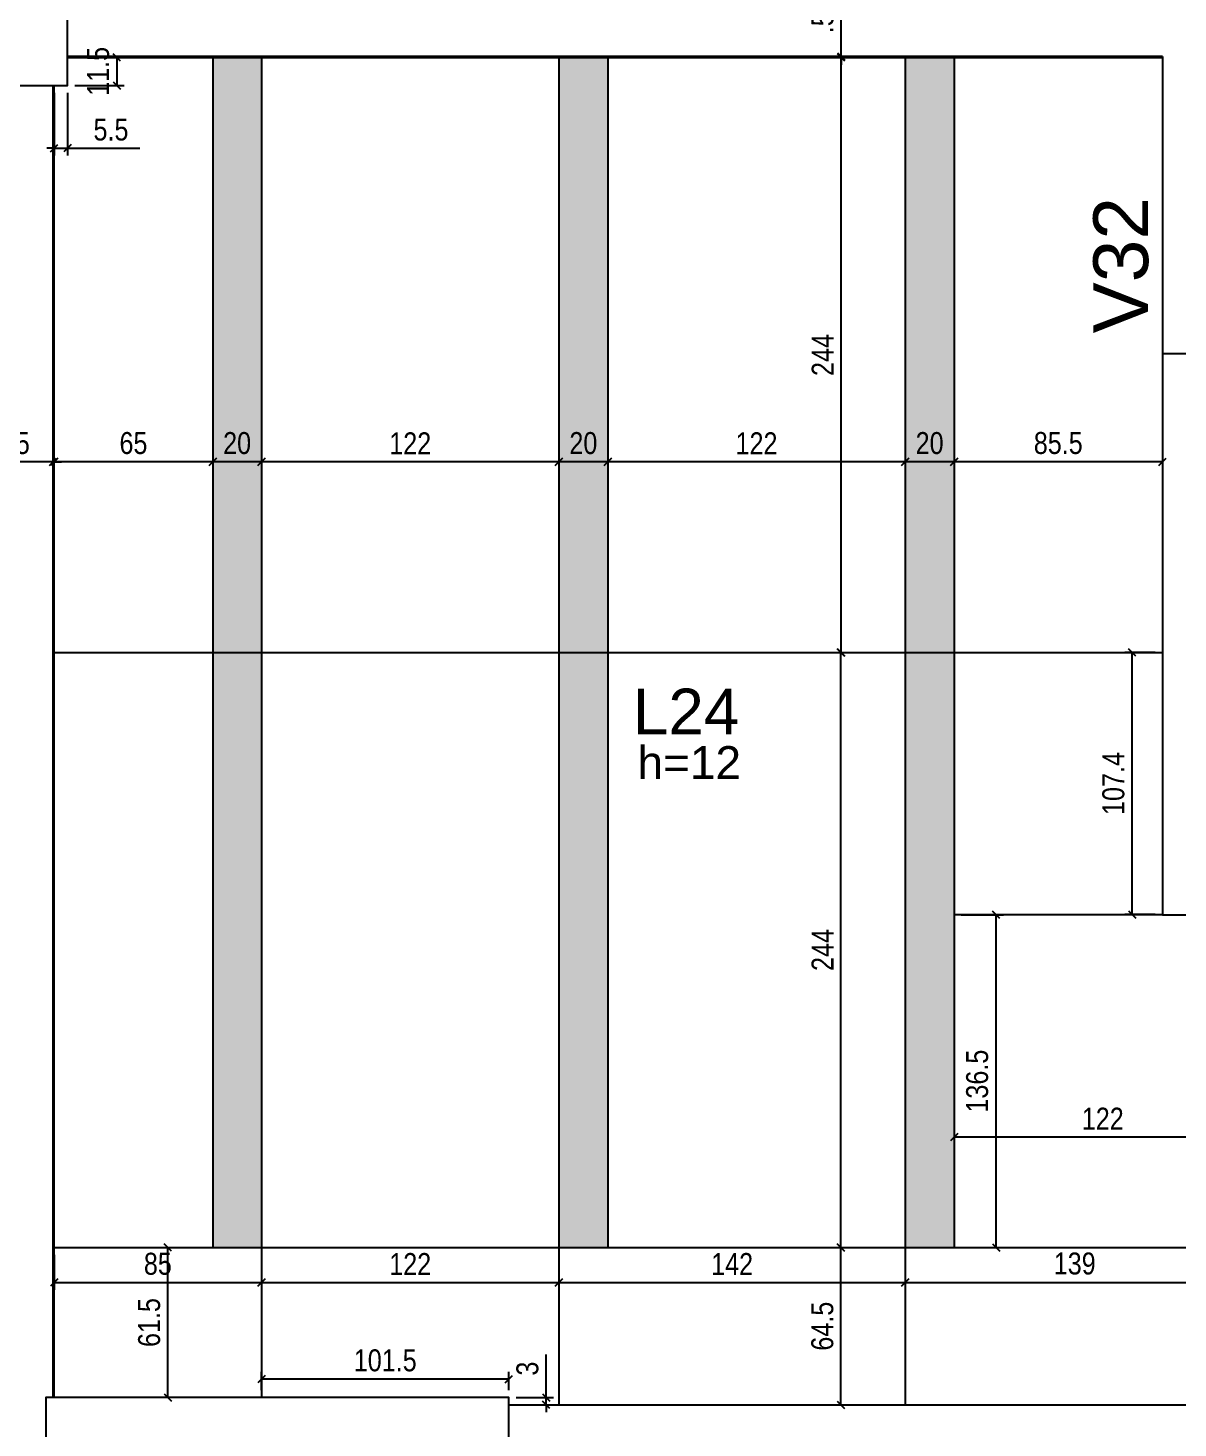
# Model space of a CAD drawing. Header units: millimetres. Extents: x 2716 to 9044, y 218 to 3839.
# Drawn here: x 4003 to 4475, y 2037 to 2612 of the extents above; entities that cross this region are included whole.
import ezdxf

# ---------------------------------------------------------------- set-up
doc = ezdxf.new("R2010")
doc.units = ezdxf.units.MM
for name, color, linetype in [('1', 3, 'Continuous'), ('216', 3, 'Continuous'), ('222', 6, 'Continuous'), ('226', 4, 'Continuous'), ('233', 6, 'Continuous'), ('COTA', 2, 'Continuous'), ('Painéis', 200, 'Continuous')]:
    doc.layers.add(name, color=color, linetype=linetype)
doc.layers.add('Hachura', color=251, linetype='Continuous', lineweight=9)
doc.styles.add('COTA TECNICA-50', font='techl___.ttf', dxfattribs={"height": 9})
doc.styles.get("Standard").update_dxf_attribs({"font": 'arial.ttf'})
doc.dimstyles.new('COTA PAINEL-50', dxfattribs={"dimtxt": 9, "dimasz": 3, "dimexe": 3, "dimexo": 3, "dimgap": 3, "dimtad": 1, "dimdec": 1, "dimzin": 12, "dimdsep": 46, "dimtxsty": 'COTA TECNICA-50', "dimblk1": 'OBLIQUE', "dimblk2": 'OBLIQUE', "dimsah": 1, "dimcen": 0.9, "dimclrd": 4, "dimclre": 4, "dimclrt": 240, "dimadec": 1, "dimazin": 3, "dimtfac": 1, "dimtdec": 1, "dimtmove": 0, "dimatfit": 3, "dimfxl": 1, "dimtolj": 1, "dimtzin": 12, "dimarcsym": 0})

# ---------------------------------------------------------------- blocks, each defined once
blk = doc.blocks.new('_Oblique')
at = {"color": 0, "linetype": 'ByBlock', "lineweight": -2}
blk.add_line((-0.5, -0.5), (0.5, 0.5), dxfattribs=at)
blk = doc.blocks.new('*D151')
at = {"layer": 'COTA', "color": 4, "lineweight": -2, "transparency": 16777216}
for p, q in [((4013.78, 2584.94), (4013.78, 2559.28)), ((4019.28, 2585.04), (4019.28, 2559.28)), ((4013.78, 2562.28), (4010.78, 2562.28)), ((4013.78, 2562.28), (4019.28, 2562.28)), ((4019.28, 2562.28), (4048.85, 2562.28))]:
    blk.add_line(p, q, dxfattribs=at)
at = {"layer": 'Defpoints', "color": 0, "transparency": 16777216}
for p in [(4013.78, 2587.94), (4019.28, 2588.04), (4019.28, 2562.28)]:
    blk.add_point(p, dxfattribs=at)
at = {"layer": 'COTA', "color": 4, "lineweight": -2, "transparency": 16777216, "xscale": 3, "yscale": 3, "zscale": 3}
blk.add_blockref('_Oblique', (4013.78, 2562.28), dxfattribs=at)
at = {"layer": 'COTA', "color": 4, "lineweight": -2, "transparency": 16777216, "xscale": 3, "yscale": 3, "zscale": 3, "rotation": 180}
blk.add_blockref('_Oblique', (4019.28, 2562.28), dxfattribs=at)
at = {"layer": 'COTA', "color": 240, "transparency": 16777216, "insert": (4037.06, 2569.88), "char_height": 9, "attachment_point": 5, "style": 'COTA TECNICA-50'}
blk.add_mtext('\\A1;5.5', dxfattribs=at)
blk = doc.blocks.new('*D31')
at = {"layer": 'COTA', "color": 4, "lineweight": -2, "transparency": 16777216}
for p, q in [((4022.28, 2599.54), (4042.4, 2599.54)), ((4039.4, 2599.54), (4039.4, 2588.04)), ((4022.28, 2588.04), (4042.4, 2588.04))]:
    blk.add_line(p, q, dxfattribs=at)
at = {"layer": 'Defpoints', "color": 0, "transparency": 16777216}
for p in [(4019.28, 2599.54), (4019.28, 2588.04), (4039.4, 2588.04)]:
    blk.add_point(p, dxfattribs=at)
at = {"layer": 'COTA', "color": 4, "lineweight": -2, "transparency": 16777216, "xscale": 3, "yscale": 3, "zscale": 3}
for p, rotation in [((4039.4, 2599.54), 90), ((4039.4, 2588.04), 270)]:
    blk.add_blockref('_Oblique', p, dxfattribs=dict(at, rotation=rotation))
at = {"layer": 'COTA', "color": 240, "transparency": 16777216, "insert": (4031.8, 2593.79), "char_height": 9, "attachment_point": 5, "rotation": 90, "style": 'COTA TECNICA-50'}
blk.add_mtext('\\A1;11.5', dxfattribs=at)
blk = doc.blocks.new('*D153')
at = {"layer": 'COTA', "color": 4, "lineweight": -2, "transparency": 16777216}
for p, q in [((4465.28, 2355.44), (4452.78, 2355.44)), ((4455.78, 2248.04), (4455.78, 2355.44)), ((4465.28, 2248.04), (4452.78, 2248.04))]:
    blk.add_line(p, q, dxfattribs=at)
at = {"layer": 'Defpoints', "color": 0, "transparency": 16777216}
for p in [(4455.78, 2355.44), (4468.28, 2355.44), (4468.28, 2248.04)]:
    blk.add_point(p, dxfattribs=at)
at = {"layer": 'COTA', "color": 4, "lineweight": -2, "transparency": 16777216, "xscale": 3, "yscale": 3, "zscale": 3}
for p, rotation in [((4455.78, 2355.44), 90), ((4455.78, 2248.04), 270)]:
    blk.add_blockref('_Oblique', p, dxfattribs=dict(at, rotation=rotation))
at = {"layer": 'COTA', "color": 240, "transparency": 16777216, "insert": (4448.18, 2301.74), "char_height": 9, "attachment_point": 5, "rotation": 90, "style": 'COTA TECNICA-50'}
blk.add_mtext('\\A1;107.4', dxfattribs=at)
blk = doc.blocks.new('*D154')
at = {"layer": 'COTA', "color": 4, "lineweight": -2, "transparency": 16777216}
for p, q in [((4215.57, 2049.94), (4215.57, 2067.64)), ((4203.28, 2049.94), (4218.57, 2049.94)), ((4215.57, 2046.94), (4215.57, 2049.94)), ((4203.28, 2046.94), (4218.57, 2046.94)), ((4215.57, 2046.94), (4215.57, 2043.94))]:
    blk.add_line(p, q, dxfattribs=at)
at = {"layer": 'Defpoints', "color": 0, "transparency": 16777216}
for p in [(4200.28, 2049.94), (4215.57, 2049.94), (4200.28, 2046.94)]:
    blk.add_point(p, dxfattribs=at)
at = {"layer": 'COTA', "color": 4, "lineweight": -2, "transparency": 16777216, "xscale": 3, "yscale": 3, "zscale": 3}
for p, rotation in [((4215.57, 2049.94), 270), ((4215.57, 2046.94), 90)]:
    blk.add_blockref('_Oblique', p, dxfattribs=dict(at, rotation=rotation))
at = {"layer": 'COTA', "color": 240, "transparency": 16777216, "insert": (4207.87, 2061.79), "char_height": 9, "attachment_point": 5, "rotation": 90, "style": 'COTA TECNICA-50'}
blk.add_mtext('\\A1;3', dxfattribs=at)
blk = doc.blocks.new('*D155')
at = {"layer": 'COTA', "color": 4, "lineweight": -2, "transparency": 16777216}
for p, q in [((4098.78, 2052.94), (4098.78, 2060.53)), ((4200.28, 2057.53), (4098.78, 2057.53)), ((4200.28, 2052.94), (4200.28, 2060.53))]:
    blk.add_line(p, q, dxfattribs=at)
at = {"layer": 'Defpoints', "color": 0, "transparency": 16777216}
for p in [(4098.78, 2057.53), (4098.78, 2049.94), (4200.28, 2049.94)]:
    blk.add_point(p, dxfattribs=at)
at = {"layer": 'COTA', "color": 4, "lineweight": -2, "transparency": 16777216, "xscale": 3, "yscale": 3, "zscale": 3, "rotation": 180}
blk.add_blockref('_Oblique', (4098.78, 2057.53), dxfattribs=at)
at = {"layer": 'COTA', "color": 4, "lineweight": -2, "transparency": 16777216, "xscale": 3, "yscale": 3, "zscale": 3}
blk.add_blockref('_Oblique', (4200.28, 2057.53), dxfattribs=at)
at = {"layer": 'COTA', "color": 240, "transparency": 16777216, "insert": (4149.53, 2065.13), "char_height": 9, "attachment_point": 5, "style": 'COTA TECNICA-50'}
blk.add_mtext('\\A1;101.5', dxfattribs=at)
blk = doc.blocks.new('*D33')
at = {"layer": 'COTA', "color": 4, "lineweight": -2, "transparency": 16777216}
blk.add_line((4468.28, 2433.71), (4382.78, 2433.71), dxfattribs=at)
at = {"layer": 'Defpoints', "color": 0, "transparency": 16777216}
for p in [(4382.78, 2433.71), (4382.78, 2433.71), (4468.28, 2433.71)]:
    blk.add_point(p, dxfattribs=at)
at = {"layer": 'COTA', "color": 4, "lineweight": -2, "transparency": 16777216, "xscale": 3, "yscale": 3, "zscale": 3, "rotation": 180}
blk.add_blockref('_Oblique', (4382.78, 2433.71), dxfattribs=at)
at = {"layer": 'COTA', "color": 4, "lineweight": -2, "transparency": 16777216, "xscale": 3, "yscale": 3, "zscale": 3}
blk.add_blockref('_Oblique', (4468.28, 2433.71), dxfattribs=at)
at = {"layer": 'COTA', "color": 240, "transparency": 16777216, "insert": (4425.53, 2441.33), "char_height": 9, "attachment_point": 5, "style": 'COTA TECNICA-50'}
blk.add_mtext('\\A1;85.5', dxfattribs=at)
blk = doc.blocks.new('*D34')
at = {"layer": 'COTA', "color": 4, "lineweight": -2, "transparency": 16777216}
blk.add_line((4382.78, 2433.71), (4362.78, 2433.71), dxfattribs=at)
at = {"layer": 'Defpoints', "color": 0, "transparency": 16777216}
for p in [(4362.78, 2433.71), (4362.78, 2433.71), (4382.78, 2433.71)]:
    blk.add_point(p, dxfattribs=at)
at = {"layer": 'COTA', "color": 4, "lineweight": -2, "transparency": 16777216, "xscale": 3, "yscale": 3, "zscale": 3, "rotation": 180}
blk.add_blockref('_Oblique', (4362.78, 2433.71), dxfattribs=at)
at = {"layer": 'COTA', "color": 4, "lineweight": -2, "transparency": 16777216, "xscale": 3, "yscale": 3, "zscale": 3}
blk.add_blockref('_Oblique', (4382.78, 2433.71), dxfattribs=at)
at = {"layer": 'COTA', "color": 240, "transparency": 16777216, "insert": (4372.78, 2441.3), "char_height": 9, "attachment_point": 5, "style": 'COTA TECNICA-50'}
blk.add_mtext('\\A1;20', dxfattribs=at)
blk = doc.blocks.new('*D35')
at = {"layer": 'COTA', "color": 4, "lineweight": -2, "transparency": 16777216}
blk.add_line((4362.78, 2433.71), (4240.78, 2433.71), dxfattribs=at)
at = {"layer": 'Defpoints', "color": 0, "transparency": 16777216}
for p in [(4240.78, 2433.71), (4240.78, 2433.71), (4362.78, 2433.71)]:
    blk.add_point(p, dxfattribs=at)
at = {"layer": 'COTA', "color": 4, "lineweight": -2, "transparency": 16777216, "xscale": 3, "yscale": 3, "zscale": 3, "rotation": 180}
blk.add_blockref('_Oblique', (4240.78, 2433.71), dxfattribs=at)
at = {"layer": 'COTA', "color": 4, "lineweight": -2, "transparency": 16777216, "xscale": 3, "yscale": 3, "zscale": 3}
blk.add_blockref('_Oblique', (4362.78, 2433.71), dxfattribs=at)
at = {"layer": 'COTA', "color": 240, "transparency": 16777216, "insert": (4301.78, 2441.26), "char_height": 9, "attachment_point": 5, "style": 'COTA TECNICA-50'}
blk.add_mtext('\\A1;122', dxfattribs=at)
blk = doc.blocks.new('*D36')
at = {"layer": 'COTA', "color": 4, "lineweight": -2, "transparency": 16777216}
blk.add_line((4240.78, 2433.71), (4220.78, 2433.71), dxfattribs=at)
at = {"layer": 'Defpoints', "color": 0, "transparency": 16777216}
for p in [(4220.78, 2433.71), (4220.78, 2433.71), (4240.78, 2433.71)]:
    blk.add_point(p, dxfattribs=at)
at = {"layer": 'COTA', "color": 4, "lineweight": -2, "transparency": 16777216, "xscale": 3, "yscale": 3, "zscale": 3, "rotation": 180}
blk.add_blockref('_Oblique', (4220.78, 2433.71), dxfattribs=at)
at = {"layer": 'COTA', "color": 4, "lineweight": -2, "transparency": 16777216, "xscale": 3, "yscale": 3, "zscale": 3}
blk.add_blockref('_Oblique', (4240.78, 2433.71), dxfattribs=at)
at = {"layer": 'COTA', "color": 240, "transparency": 16777216, "insert": (4230.78, 2441.3), "char_height": 9, "attachment_point": 5, "style": 'COTA TECNICA-50'}
blk.add_mtext('\\A1;20', dxfattribs=at)
blk = doc.blocks.new('*D37')
at = {"layer": 'COTA', "color": 4, "lineweight": -2, "transparency": 16777216}
blk.add_line((4220.78, 2433.71), (4098.78, 2433.71), dxfattribs=at)
at = {"layer": 'Defpoints', "color": 0, "transparency": 16777216}
for p in [(4098.78, 2433.71), (4098.78, 2433.71), (4220.78, 2433.71)]:
    blk.add_point(p, dxfattribs=at)
at = {"layer": 'COTA', "color": 4, "lineweight": -2, "transparency": 16777216, "xscale": 3, "yscale": 3, "zscale": 3, "rotation": 180}
blk.add_blockref('_Oblique', (4098.78, 2433.71), dxfattribs=at)
at = {"layer": 'COTA', "color": 4, "lineweight": -2, "transparency": 16777216, "xscale": 3, "yscale": 3, "zscale": 3}
blk.add_blockref('_Oblique', (4220.78, 2433.71), dxfattribs=at)
at = {"layer": 'COTA', "color": 240, "transparency": 16777216, "insert": (4159.78, 2441.26), "char_height": 9, "attachment_point": 5, "style": 'COTA TECNICA-50'}
blk.add_mtext('\\A1;122', dxfattribs=at)
blk = doc.blocks.new('*D38')
at = {"layer": 'COTA', "color": 4, "lineweight": -2, "transparency": 16777216}
blk.add_line((4098.78, 2433.71), (4078.78, 2433.71), dxfattribs=at)
at = {"layer": 'Defpoints', "color": 0, "transparency": 16777216}
for p in [(4078.78, 2433.71), (4078.78, 2433.71), (4098.78, 2433.71)]:
    blk.add_point(p, dxfattribs=at)
at = {"layer": 'COTA', "color": 4, "lineweight": -2, "transparency": 16777216, "xscale": 3, "yscale": 3, "zscale": 3, "rotation": 180}
blk.add_blockref('_Oblique', (4078.78, 2433.71), dxfattribs=at)
at = {"layer": 'COTA', "color": 4, "lineweight": -2, "transparency": 16777216, "xscale": 3, "yscale": 3, "zscale": 3}
blk.add_blockref('_Oblique', (4098.78, 2433.71), dxfattribs=at)
at = {"layer": 'COTA', "color": 240, "transparency": 16777216, "insert": (4088.78, 2441.3), "char_height": 9, "attachment_point": 5, "style": 'COTA TECNICA-50'}
blk.add_mtext('\\A1;20', dxfattribs=at)
blk = doc.blocks.new('*D39')
at = {"layer": 'COTA', "color": 4, "lineweight": -2, "transparency": 16777216}
for p, q in [((4013.78, 2436.61), (4013.78, 2436.71)), ((4078.78, 2433.71), (4013.78, 2433.71))]:
    blk.add_line(p, q, dxfattribs=at)
at = {"layer": 'Defpoints', "color": 0, "transparency": 16777216}
for p in [(4013.78, 2433.71), (4013.78, 2433.61), (4078.78, 2433.71)]:
    blk.add_point(p, dxfattribs=at)
at = {"layer": 'COTA', "color": 4, "lineweight": -2, "transparency": 16777216, "xscale": 3, "yscale": 3, "zscale": 3, "rotation": 180}
blk.add_blockref('_Oblique', (4013.78, 2433.71), dxfattribs=at)
at = {"layer": 'COTA', "color": 4, "lineweight": -2, "transparency": 16777216, "xscale": 3, "yscale": 3, "zscale": 3}
blk.add_blockref('_Oblique', (4078.78, 2433.71), dxfattribs=at)
at = {"layer": 'COTA', "color": 240, "transparency": 16777216, "insert": (4046.28, 2441.31), "char_height": 9, "attachment_point": 5, "style": 'COTA TECNICA-50'}
blk.add_mtext('\\A1;65', dxfattribs=at)
blk = doc.blocks.new('*D40')
at = {"layer": 'COTA', "color": 4, "lineweight": -2, "transparency": 16777216}
for p, q in [((4336.41, 2046.94), (4336.41, 2111.44)), ((4339.41, 2046.94), (4339.41, 2046.94))]:
    blk.add_line(p, q, dxfattribs=at)
at = {"layer": 'Defpoints', "color": 0, "transparency": 16777216}
for p in [(4336.41, 2111.44), (4336.41, 2111.44), (4336.41, 2046.94)]:
    blk.add_point(p, dxfattribs=at)
at = {"layer": 'COTA', "color": 4, "lineweight": -2, "transparency": 16777216, "xscale": 3, "yscale": 3, "zscale": 3}
for p, rotation in [((4336.41, 2111.44), 90), ((4336.41, 2046.94), 270)]:
    blk.add_blockref('_Oblique', p, dxfattribs=dict(at, rotation=rotation))
at = {"layer": 'COTA', "color": 240, "transparency": 16777216, "insert": (4328.81, 2079.19), "char_height": 9, "attachment_point": 5, "rotation": 90, "style": 'COTA TECNICA-50'}
blk.add_mtext('\\A1;64.5', dxfattribs=at)
blk = doc.blocks.new('*D41')
at = {"layer": 'COTA', "color": 4, "lineweight": -2, "transparency": 16777216}
blk.add_line((4336.43, 2111.47), (4336.43, 2355.47), dxfattribs=at)
at = {"layer": 'Defpoints', "color": 0, "transparency": 16777216}
for p in [(4336.43, 2355.47), (4336.43, 2355.47), (4336.43, 2111.47)]:
    blk.add_point(p, dxfattribs=at)
at = {"layer": 'COTA', "color": 4, "lineweight": -2, "transparency": 16777216, "xscale": 3, "yscale": 3, "zscale": 3}
for p, rotation in [((4336.43, 2355.47), 90), ((4336.43, 2111.47), 270)]:
    blk.add_blockref('_Oblique', p, dxfattribs=dict(at, rotation=rotation))
at = {"layer": 'COTA', "color": 240, "transparency": 16777216, "insert": (4328.86, 2233.47), "char_height": 9, "attachment_point": 5, "rotation": 90, "style": 'COTA TECNICA-50'}
blk.add_mtext('\\A1;244', dxfattribs=at)
blk = doc.blocks.new('*D42')
at = {"layer": 'COTA', "color": 4, "lineweight": -2, "transparency": 16777216}
for p, q in [((4336.48, 2355.47), (4336.48, 2599.47)), ((4339.43, 2355.47), (4339.48, 2355.47))]:
    blk.add_line(p, q, dxfattribs=at)
at = {"layer": 'Defpoints', "color": 0, "transparency": 16777216}
for p in [(4336.48, 2599.47), (4336.48, 2599.47), (4336.43, 2355.47)]:
    blk.add_point(p, dxfattribs=at)
at = {"layer": 'COTA', "color": 4, "lineweight": -2, "transparency": 16777216, "xscale": 3, "yscale": 3, "zscale": 3}
for p, rotation in [((4336.48, 2599.47), 90), ((4336.48, 2355.47), 270)]:
    blk.add_blockref('_Oblique', p, dxfattribs=dict(at, rotation=rotation))
at = {"layer": 'COTA', "color": 240, "transparency": 16777216, "insert": (4328.92, 2477.47), "char_height": 9, "attachment_point": 5, "rotation": 90, "style": 'COTA TECNICA-50'}
blk.add_mtext('\\A1;244', dxfattribs=at)
blk = doc.blocks.new('*D43')
at = {"layer": 'COTA', "color": 4, "lineweight": -2, "transparency": 16777216}
for p, q in [((4336.48, 2599.94), (4336.48, 2621.53)), ((4336.48, 2599.47), (4336.48, 2599.94)), ((4336.48, 2599.47), (4336.48, 2596.47))]:
    blk.add_line(p, q, dxfattribs=at)
at = {"layer": 'Defpoints', "color": 0, "transparency": 16777216}
for p in [(4336.48, 2599.94), (4336.48, 2599.94), (4336.48, 2599.47)]:
    blk.add_point(p, dxfattribs=at)
at = {"layer": 'COTA', "color": 4, "lineweight": -2, "transparency": 16777216, "xscale": 3, "yscale": 3, "zscale": 3}
for p, rotation in [((4336.48, 2599.94), 270), ((4336.48, 2599.47), 90)]:
    blk.add_blockref('_Oblique', p, dxfattribs=dict(at, rotation=rotation))
at = {"layer": 'COTA', "color": 240, "transparency": 16777216, "insert": (4328.88, 2613.74), "char_height": 9, "attachment_point": 5, "rotation": 90, "style": 'COTA TECNICA-50'}
blk.add_mtext('\\A1;.5', dxfattribs=at)
blk = doc.blocks.new('*D156')
at = {"layer": 'COTA', "color": 4, "lineweight": -2, "transparency": 16777216}
for p, q in [((4013.28, 2433.71), (3991.69, 2433.71)), ((4013.78, 2433.71), (4013.28, 2433.71)), ((4013.78, 2433.71), (4016.78, 2433.71))]:
    blk.add_line(p, q, dxfattribs=at)
at = {"layer": 'Defpoints', "color": 0, "transparency": 16777216}
for p in [(4013.28, 2433.71), (4013.28, 2433.71), (4013.78, 2433.71)]:
    blk.add_point(p, dxfattribs=at)
at = {"layer": 'COTA', "color": 4, "lineweight": -2, "transparency": 16777216, "xscale": 3, "yscale": 3, "zscale": 3}
blk.add_blockref('_Oblique', (4013.28, 2433.71), dxfattribs=at)
at = {"layer": 'COTA', "color": 4, "lineweight": -2, "transparency": 16777216, "xscale": 3, "yscale": 3, "zscale": 3, "rotation": 180}
blk.add_blockref('_Oblique', (4013.78, 2433.71), dxfattribs=at)
at = {"layer": 'COTA', "color": 240, "transparency": 16777216, "insert": (3999.48, 2441.31), "char_height": 9, "attachment_point": 5, "style": 'COTA TECNICA-50'}
blk.add_mtext('\\A1;.5', dxfattribs=at)
blk = doc.blocks.new('*D157')
at = {"layer": 'COTA', "color": 4, "lineweight": -2, "transparency": 16777216}
blk.add_line((4504.78, 2156.75), (4382.78, 2156.75), dxfattribs=at)
at = {"layer": 'Defpoints', "color": 0, "transparency": 16777216}
for p in [(4382.78, 2156.75), (4382.78, 2156.75), (4504.78, 2156.75)]:
    blk.add_point(p, dxfattribs=at)
at = {"layer": 'COTA', "color": 4, "lineweight": -2, "transparency": 16777216, "xscale": 3, "yscale": 3, "zscale": 3, "rotation": 180}
blk.add_blockref('_Oblique', (4382.78, 2156.75), dxfattribs=at)
at = {"layer": 'COTA', "color": 4, "lineweight": -2, "transparency": 16777216, "xscale": 3, "yscale": 3, "zscale": 3}
blk.add_blockref('_Oblique', (4504.78, 2156.75), dxfattribs=at)
at = {"layer": 'COTA', "color": 240, "transparency": 16777216, "insert": (4443.78, 2164.3), "char_height": 9, "attachment_point": 5, "style": 'COTA TECNICA-50'}
blk.add_mtext('\\A1;122', dxfattribs=at)
blk = doc.blocks.new('*D158')
at = {"layer": 'COTA', "color": 4, "lineweight": -2, "transparency": 16777216}
for p, q in [((4060.35, 2049.94), (4060.35, 2111.44)), ((4063.35, 2049.94), (4063.35, 2049.94))]:
    blk.add_line(p, q, dxfattribs=at)
at = {"layer": 'Defpoints', "color": 0, "transparency": 16777216}
for p in [(4060.35, 2111.44), (4060.35, 2111.44), (4060.35, 2049.94)]:
    blk.add_point(p, dxfattribs=at)
at = {"layer": 'COTA', "color": 4, "lineweight": -2, "transparency": 16777216, "xscale": 3, "yscale": 3, "zscale": 3}
for p, rotation in [((4060.35, 2111.44), 90), ((4060.35, 2049.94), 270)]:
    blk.add_blockref('_Oblique', p, dxfattribs=dict(at, rotation=rotation))
at = {"layer": 'COTA', "color": 240, "transparency": 16777216, "insert": (4052.75, 2080.69), "char_height": 9, "attachment_point": 5, "rotation": 90, "style": 'COTA TECNICA-50'}
blk.add_mtext('\\A1;61.5', dxfattribs=at)
blk = doc.blocks.new('*D367')
at = {"layer": 'COTA', "color": 4, "lineweight": -2, "transparency": 16777216}
for p, q in [((4385.78, 2247.94), (4403.01, 2247.94)), ((4400.01, 2111.43), (4400.01, 2247.94)), ((4385.78, 2111.43), (4403.01, 2111.43))]:
    blk.add_line(p, q, dxfattribs=at)
at = {"layer": 'Defpoints', "color": 0, "transparency": 16777216}
for p in [(4382.78, 2247.94), (4400.01, 2247.94), (4382.78, 2111.43)]:
    blk.add_point(p, dxfattribs=at)
at = {"layer": 'COTA', "color": 4, "lineweight": -2, "transparency": 16777216, "xscale": 3, "yscale": 3, "zscale": 3}
for p, rotation in [((4400.01, 2247.94), 90), ((4400.01, 2111.43), 270)]:
    blk.add_blockref('_Oblique', p, dxfattribs=dict(at, rotation=rotation))
at = {"layer": 'COTA', "color": 240, "transparency": 16777216, "insert": (4392.31, 2179.69), "char_height": 9, "attachment_point": 5, "rotation": 90, "style": 'COTA TECNICA-50'}
blk.add_mtext('\\A1;136.5', dxfattribs=at)
blk = doc.blocks.new('*D372')
at = {"layer": 'COTA', "color": 4, "lineweight": -2, "transparency": 16777216}
for p, q in [((4013.78, 2108.44), (4013.78, 2094.12)), ((4098.78, 2108.44), (4098.78, 2094.12)), ((4013.78, 2097.12), (4098.78, 2097.12))]:
    blk.add_line(p, q, dxfattribs=at)
at = {"layer": 'Defpoints', "color": 0, "transparency": 16777216}
for p in [(4013.78, 2111.44), (4098.78, 2111.44), (4098.78, 2097.12)]:
    blk.add_point(p, dxfattribs=at)
at = {"layer": 'COTA', "color": 4, "lineweight": -2, "transparency": 16777216, "xscale": 3, "yscale": 3, "zscale": 3, "rotation": 180}
blk.add_blockref('_Oblique', (4013.78, 2097.12), dxfattribs=at)
at = {"layer": 'COTA', "color": 4, "lineweight": -2, "transparency": 16777216, "xscale": 3, "yscale": 3, "zscale": 3}
blk.add_blockref('_Oblique', (4098.78, 2097.12), dxfattribs=at)
at = {"layer": 'COTA', "color": 240, "transparency": 16777216, "insert": (4056.28, 2104.74), "char_height": 9, "attachment_point": 5, "style": 'COTA TECNICA-50'}
blk.add_mtext('\\A1;85', dxfattribs=at)
blk = doc.blocks.new('*D373')
at = {"layer": 'COTA', "color": 4, "lineweight": -2, "transparency": 16777216}
for p, q in [((4098.78, 2108.44), (4098.78, 2094.12)), ((4220.78, 2108.44), (4220.78, 2094.12)), ((4098.78, 2097.12), (4220.78, 2097.12))]:
    blk.add_line(p, q, dxfattribs=at)
at = {"layer": 'Defpoints', "color": 0, "transparency": 16777216}
for p in [(4098.78, 2111.44), (4220.78, 2111.44), (4220.78, 2097.12)]:
    blk.add_point(p, dxfattribs=at)
at = {"layer": 'COTA', "color": 4, "lineweight": -2, "transparency": 16777216, "xscale": 3, "yscale": 3, "zscale": 3, "rotation": 180}
blk.add_blockref('_Oblique', (4098.78, 2097.12), dxfattribs=at)
at = {"layer": 'COTA', "color": 4, "lineweight": -2, "transparency": 16777216, "xscale": 3, "yscale": 3, "zscale": 3}
blk.add_blockref('_Oblique', (4220.78, 2097.12), dxfattribs=at)
at = {"layer": 'COTA', "color": 240, "transparency": 16777216, "insert": (4159.78, 2104.68), "char_height": 9, "attachment_point": 5, "style": 'COTA TECNICA-50'}
blk.add_mtext('\\A1;122', dxfattribs=at)
blk = doc.blocks.new('*D374')
at = {"layer": 'COTA', "color": 4, "lineweight": -2, "transparency": 16777216}
for p, q in [((4220.78, 2108.44), (4220.78, 2094.12)), ((4362.78, 2108.44), (4362.78, 2094.12)), ((4220.78, 2097.12), (4362.78, 2097.12))]:
    blk.add_line(p, q, dxfattribs=at)
at = {"layer": 'Defpoints', "color": 0, "transparency": 16777216}
for p in [(4220.78, 2111.44), (4362.78, 2111.44), (4362.78, 2097.12)]:
    blk.add_point(p, dxfattribs=at)
at = {"layer": 'COTA', "color": 4, "lineweight": -2, "transparency": 16777216, "xscale": 3, "yscale": 3, "zscale": 3, "rotation": 180}
blk.add_blockref('_Oblique', (4220.78, 2097.12), dxfattribs=at)
at = {"layer": 'COTA', "color": 4, "lineweight": -2, "transparency": 16777216, "xscale": 3, "yscale": 3, "zscale": 3}
blk.add_blockref('_Oblique', (4362.78, 2097.12), dxfattribs=at)
at = {"layer": 'COTA', "color": 240, "transparency": 16777216, "insert": (4291.78, 2104.69), "char_height": 9, "attachment_point": 5, "style": 'COTA TECNICA-50'}
blk.add_mtext('\\A1;142', dxfattribs=at)
blk = doc.blocks.new('*D375')
at = {"layer": 'COTA', "color": 4, "lineweight": -2, "transparency": 16777216}
for p, q in [((4362.78, 2108.44), (4362.78, 2094.12)), ((4501.78, 2108.43), (4501.78, 2094.12)), ((4362.78, 2097.12), (4501.78, 2097.12))]:
    blk.add_line(p, q, dxfattribs=at)
at = {"layer": 'Defpoints', "color": 0, "transparency": 16777216}
for p in [(4362.78, 2111.44), (4501.78, 2111.43), (4501.78, 2097.12)]:
    blk.add_point(p, dxfattribs=at)
at = {"layer": 'COTA', "color": 4, "lineweight": -2, "transparency": 16777216, "xscale": 3, "yscale": 3, "zscale": 3, "rotation": 180}
blk.add_blockref('_Oblique', (4362.78, 2097.12), dxfattribs=at)
at = {"layer": 'COTA', "color": 4, "lineweight": -2, "transparency": 16777216, "xscale": 3, "yscale": 3, "zscale": 3}
blk.add_blockref('_Oblique', (4501.78, 2097.12), dxfattribs=at)
at = {"layer": 'COTA', "color": 240, "transparency": 16777216, "insert": (4432.28, 2104.85), "char_height": 9, "attachment_point": 5, "style": 'COTA TECNICA-50'}
blk.add_mtext('\\A1;139', dxfattribs=at)

msp = doc.modelspace()

# ---------------------------------------------------------------- hatches: boundary and pattern name
at = {"layer": 'Hachura', "linetype": 'ByBlock'}
h = msp.add_hatch(color=256, dxfattribs=at)
h.dxf.hatch_style = 1
h.paths.add_polyline_path([(4098.78, 2599.52), (4078.78, 2599.53), (4078.78, 2111.44), (4098.78, 2111.44)])
h = msp.add_hatch(color=256, dxfattribs=at)
h.dxf.hatch_style = 1
h.paths.add_polyline_path([(4240.78, 2111.44), (4220.78, 2111.44), (4220.78, 2599.94), (4240.78, 2599.94)])
h = msp.add_hatch(color=256, dxfattribs=at)
h.dxf.hatch_style = 1
h.paths.add_polyline_path([(4382.78, 2111.44), (4362.78, 2111.44), (4362.78, 2599.44), (4382.78, 2599.44)])

# ---------------------------------------------------------------- linework, layer by layer
at = {"layer": '1'}
for p, q in [((4468.28, 2599.94), (4019.28, 2599.94)), ((4013.28, 2587.94), (4013.28, 2049.94)), ((4200.28, 2046.94), (4501.78, 2046.94))]:
    msp.add_line(p, q, dxfattribs=at)
msp.add_lwpolyline([(4468.28, 2599.84), (4468.28, 2477.94)], dxfattribs=at)
at = {"layer": '222'}
for points in [[(3994.28, 2587.94), (4019.28, 2587.94), (4019.28, 2752.94), (3994.28, 2752.94), (3994.28, 2587.94)], [(4468.28, 2247.94), (4468.28, 2247.94), (4487.28, 2247.94), (4487.28, 2458.94), (4618.28, 2458.94), (4618.28, 2477.94), (4468.28, 2477.94), (4468.28, 2247.94)], [(4200.28, 2024.94), (4200.28, 2049.94), (4010.28, 2049.94), (4010.28, 2024.94), (4200.28, 2024.94)]]:
    msp.add_lwpolyline(points, dxfattribs=at)
at = {"layer": 'Painéis'}
for p, q in [((4019.28, 2599.54), (4468.28, 2599.44)), ((4078.78, 2599.46), (4078.78, 2111.44)), ((4098.78, 2599.46), (4098.78, 2049.94)), ((4220.78, 2599.46), (4220.78, 2046.94)), ((4240.78, 2599.46), (4240.78, 2111.44)), ((4362.78, 2599.46), (4362.78, 2046.94)), ((4382.78, 2599.46), (4382.78, 2111.43)), ((4013.78, 2049.94), (4013.78, 2587.94)), ((4013.78, 2355.44), (4468.28, 2355.44)), ((4468.28, 2247.94), (4382.78, 2247.94)), ((4013.78, 2111.44), (4501.78, 2111.43)), ((4200.28, 2046.94), (4501.78, 2046.94))]:
    msp.add_line(p, q, dxfattribs=at)

# ---------------------------------------------------------------- texts
at = {"layer": '216'}
msp.add_text('h=12', height=13.5, dxfattribs=at).set_placement((4252.97, 2303.57))
at = {"layer": '226'}
msp.add_text('L24', height=18.75, dxfattribs=at).set_placement((4251.05, 2321.9))
at = {"layer": '233'}
msp.add_text('V32', height=22.5, rotation=90, dxfattribs=at).set_placement((4462.4, 2486.34))

# ---------------------------------------------------------------- dimensions: what is measured, and where the dimension line sits
at = {"layer": 'COTA'}
for base, p1, p2, picture, middle in [((4336.48, 2599.94), (4336.48, 2599.47), (4336.48, 2599.94), '*D43', (4328.88, 2613.74)), ((4336.48, 2599.47), (4336.43, 2355.47), (4336.48, 2599.47), '*D42', (4328.92, 2477.47)), ((4336.43, 2355.47), (4336.43, 2111.47), (4336.43, 2355.47), '*D41', (4328.86, 2233.47)), ((4455.78, 2355.44), (4468.28, 2248.04), (4468.28, 2355.44), '*D153', (4448.18, 2301.74)), ((4400.01, 2247.94), (4382.78, 2111.43), (4382.78, 2247.94), '*D367', (4392.31, 2179.69)), ((4060.35, 2111.44), (4060.35, 2049.94), (4060.35, 2111.44), '*D158', (4052.75, 2080.69)), ((4336.41, 2111.44), (4336.41, 2046.94), (4336.41, 2111.44), '*D40', (4328.81, 2079.19)), ((4215.57, 2049.94), (4200.28, 2046.94), (4200.28, 2049.94), '*D154', (4207.87, 2061.79))]:
    dim = msp.add_linear_dim(base=base, p1=p1, p2=p2, angle=90, dimstyle='COTA PAINEL-50', dxfattribs=at)
    dim.commit()
    dim.dimension.update_dxf_attribs({"geometry": picture, "text_midpoint": middle})
dim = msp.add_linear_dim(base=(4039.4, 2588.04), p1=(4019.28, 2599.54), p2=(4019.28, 2588.04), angle=90, dimstyle='COTA PAINEL-50', dxfattribs=at)
dim.commit()
dim.dimension.update_dxf_attribs({"geometry": '*D31', "text_midpoint": (4039.4, 2593.79), "dimtype": 160})
for base, p1, p2, picture, middle in [((4019.28, 2562.28), (4013.78, 2587.94), (4019.28, 2588.04), '*D151', (4037.06, 2569.88)), ((4013.28, 2433.71), (4013.78, 2433.71), (4013.28, 2433.71), '*D156', (3999.48, 2441.31)), ((4382.78, 2433.71), (4468.28, 2433.71), (4382.78, 2433.71), '*D33', (4425.53, 2441.33)), ((4382.78, 2156.75), (4504.78, 2156.75), (4382.78, 2156.75), '*D157', (4443.78, 2164.3)), ((4098.78, 2097.12), (4013.78, 2111.44), (4098.78, 2111.44), '*D372', (4056.28, 2104.74)), ((4098.78, 2057.53), (4200.28, 2049.94), (4098.78, 2049.94), '*D155', (4149.53, 2065.13))]:
    dim = msp.add_linear_dim(base=base, p1=p1, p2=p2, dimstyle='COTA PAINEL-50', dxfattribs=at)
    dim.commit()
    dim.dimension.update_dxf_attribs({"geometry": picture, "text_midpoint": middle})
for base, p1, p2, picture, middle in [((4013.78, 2433.71), (4078.78, 2433.71), (4013.78, 2433.61), '*D39', (4046.28, 2441.31)), ((4078.78, 2433.71), (4098.78, 2433.71), (4078.78, 2433.71), '*D38', (4088.78, 2441.3)), ((4098.78, 2433.71), (4220.78, 2433.71), (4098.78, 2433.71), '*D37', (4159.78, 2441.26)), ((4220.78, 2433.71), (4240.78, 2433.71), (4220.78, 2433.71), '*D36', (4230.78, 2441.3)), ((4240.78, 2433.71), (4362.78, 2433.71), (4240.78, 2433.71), '*D35', (4301.78, 2441.26)), ((4362.78, 2433.71), (4382.78, 2433.71), (4362.78, 2433.71), '*D34', (4372.78, 2441.3)), ((4220.78, 2097.12), (4098.78, 2111.44), (4220.78, 2111.44), '*D373', (4159.78, 2104.68)), ((4362.78, 2097.12), (4220.78, 2111.44), (4362.78, 2111.44), '*D374', (4291.78, 2104.69)), ((4501.78, 2097.12), (4362.78, 2111.44), (4501.78, 2111.43), '*D375', (4432.28, 2104.85))]:
    dim = msp.add_linear_dim(base=base, p1=p1, p2=p2, dimstyle='COTA PAINEL-50', override={"dimtmove": 1}, dxfattribs=at)
    dim.commit()
    dim.dimension.update_dxf_attribs({"geometry": picture, "text_midpoint": middle})

doc.saveas('drawing.dxf')
